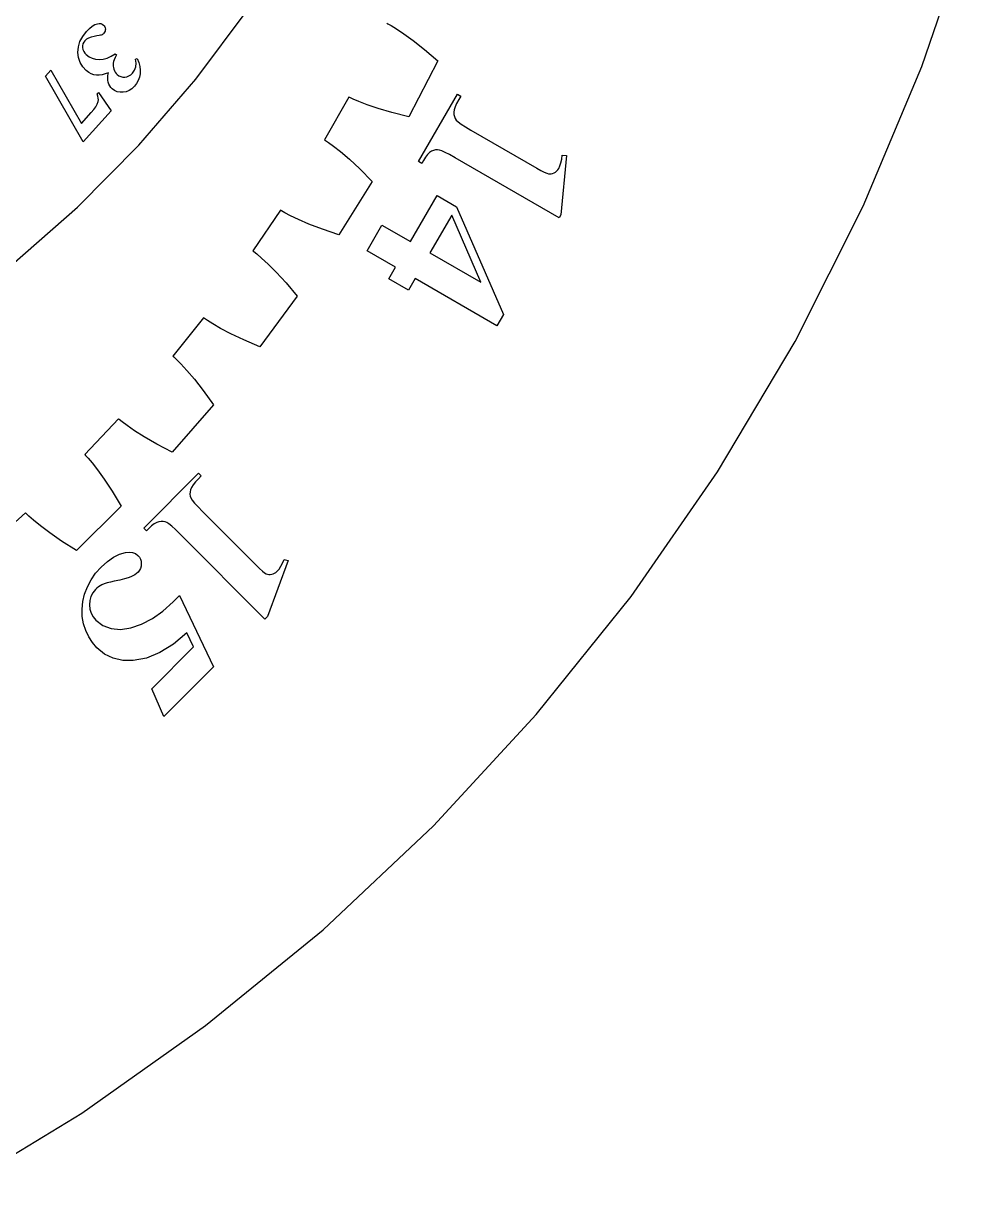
# Model space of a CAD drawing. Header units: metres. Extents: x -322 to 194, y -258 to 258.
# Drawn here: x 70.3 to 182.7, y -224.8 to -86.2 of the extents above; entities that cross this region are included whole.
import ezdxf

# ---------------------------------------------------------------- set-up
doc = ezdxf.new("R2010")
doc.units = ezdxf.units.M

msp = doc.modelspace()

# ---------------------------------------------------------------- linework, layer by layer
for p, q in [((176.932, -91.3266), (182.716, -74.2975)), ((90.7624, -92.8208), (96.9552, -84.5195)), ((77.3341, -87.7675), (77.7967, -87.1697)), ((77.7967, -87.1697), (78.1436, -86.8171)), ((78.1436, -86.8171), (78.475, -86.5471)), ((78.475, -86.5471), (78.7909, -86.3598)), ((78.7909, -86.3598), (79.0913, -86.255)), ((79.0913, -86.255), (79.292, -86.229)), ((79.292, -86.229), (79.4763, -86.2474)), ((79.4763, -86.2474), (79.6442, -86.31)), ((79.6442, -86.31), (79.7958, -86.417)), ((79.7958, -86.417), (79.8886, -86.5176)), ((79.9319, -87.2665), (79.8557, -87.3698)), ((79.8886, -86.5176), (79.9568, -86.6299)), ((79.9845, -87.152), (79.9319, -87.2665)), ((79.9568, -86.6299), (80.0002, -86.7539)), ((80.0135, -87.0264), (79.9845, -87.152)), ((80.0002, -86.7539), (80.0189, -86.8897)), ((80.0189, -86.8897), (80.0135, -87.0264)), ((113.432, -86.1945), (113.562, -86.2619)), ((113.562, -86.2619), (113.947, -86.4783)), ((113.947, -86.4783), (114.579, -86.8661)), ((114.579, -86.8661), (115.453, -87.4498)), ((76.8207, -89.0094), (77.0087, -88.3807)), ((77.0087, -88.3807), (77.3341, -87.7675)), ((77.3607, -88.6458), (77.3173, -88.858)), ((77.4475, -88.4511), (77.3607, -88.6458)), ((77.5777, -88.2737), (77.4475, -88.4511)), ((77.7775, -88.0965), (77.5777, -88.2737)), ((78.028, -87.9522), (77.7775, -88.0965)), ((78.3295, -87.8407), (78.028, -87.9522)), ((78.6817, -87.762), (78.3295, -87.8407)), ((79.0185, -87.7049), (78.6817, -87.762)), ((79.2735, -87.6584), (79.0185, -87.7049)), ((79.4468, -87.6223), (79.2735, -87.6584)), ((79.5383, -87.5967), (79.4468, -87.6223)), ((79.6262, -87.554), (79.5383, -87.5967)), ((79.7084, -87.502), (79.6262, -87.554)), ((79.7849, -87.4405), (79.7084, -87.502)), ((79.8557, -87.3698), (79.7849, -87.4405)), ((115.453, -87.4498), (116.564, -88.2566)), ((116.564, -88.2566), (117.907, -89.3171)), ((76.7699, -89.6536), (76.8207, -89.0094)), ((76.8452, -90.2783), (76.7699, -89.6536)), ((77.3173, -88.858), (77.3173, -89.0875)), ((77.3173, -89.0875), (77.3613, -89.3184)), ((77.3613, -89.3184), (77.45, -89.5349)), ((77.45, -89.5349), (77.5833, -89.737)), ((77.5833, -89.737), (77.7613, -89.9245)), ((77.7613, -89.9245), (78.0859, -90.1661)), ((80.6987, -90.1177), (81.1821, -89.8182)), ((81.3247, -89.9467), (81.1786, -90.258)), ((81.1821, -89.8182), (81.3247, -89.9467)), ((117.907, -89.3171), (119.481, -90.6663)), ((77.0351, -90.8472), (76.8452, -90.2783)), ((77.3398, -91.3602), (77.0351, -90.8472)), ((77.7592, -91.8173), (77.3398, -91.3602)), ((78.0859, -90.1661), (78.4488, -90.3408)), ((78.4488, -90.3408), (78.8502, -90.4486)), ((78.8502, -90.4486), (79.2899, -90.4895)), ((79.2899, -90.4895), (79.7525, -90.4534)), ((79.7525, -90.4534), (80.2222, -90.3295)), ((80.2222, -90.3295), (80.6987, -90.1177)), ((80.9445, -90.9338), (80.929, -91.0991)), ((80.929, -91.0991), (80.9368, -91.2727)), ((80.9368, -91.2727), (80.9681, -91.4546)), ((80.9885, -90.7516), (80.9445, -90.9338)), ((80.9681, -91.4546), (81.0229, -91.6449)), ((81.0666, -90.5263), (80.9885, -90.7516)), ((81.1786, -90.258), (81.0666, -90.5263)), ((83.4802, -91.7777), (83.623, -91.3819)), ((83.6064, -90.4509), (83.7936, -90.3611)), ((83.665, -90.9396), (83.6064, -90.4509)), ((83.623, -91.3819), (83.665, -90.9396)), ((83.7936, -90.3611), (83.9796, -90.8476)), ((83.9796, -90.8476), (84.099, -91.316)), ((84.099, -91.316), (84.152, -91.7664)), ((119.481, -90.6663), (116.05, -97.302)), ((169.974, -107.911), (176.932, -91.3266)), ((72.9276, -92.4818), (73.5606, -91.7787)), ((77.3884, -100.249), (72.9276, -92.4818)), ((73.5606, -91.7787), (77.1796, -98.0892)), ((78.0476, -92.0432), (77.7592, -91.8173)), ((78.3457, -92.2102), (78.0476, -92.0432)), ((78.6536, -92.3184), (78.3457, -92.2102)), ((78.9712, -92.3677), (78.6536, -92.3184)), ((79.3014, -92.3641), (78.9712, -92.3677)), ((79.6469, -92.3134), (79.3014, -92.3641)), ((80.0077, -92.2155), (79.6469, -92.3134)), ((80.3839, -92.0706), (80.0077, -92.2155)), ((80.3067, -92.6764), (80.3277, -92.3837)), ((80.3209, -92.9487), (80.3067, -92.6764)), ((80.3277, -92.3837), (80.3839, -92.0706)), ((81.0229, -91.6449), (81.0982, -91.8304)), ((81.0982, -91.8304), (81.1911, -91.9982)), ((81.1911, -91.9982), (81.3018, -92.1483)), ((81.3018, -92.1483), (81.4301, -92.2806)), ((81.4301, -92.2806), (81.6284, -92.4272)), ((81.6284, -92.4272), (81.8451, -92.5265)), ((81.8451, -92.5265), (82.0803, -92.5785)), ((82.0803, -92.5785), (82.3338, -92.5831)), ((82.3338, -92.5831), (82.5874, -92.5408)), ((82.5874, -92.5408), (82.8224, -92.4507)), ((82.8224, -92.4507), (83.0389, -92.3128)), ((83.0389, -92.3128), (83.2368, -92.1272)), ((83.2368, -92.1272), (83.4802, -91.7777)), ((84.0619, -92.6094), (83.926, -92.993)), ((84.0055, -100.67), (90.7624, -92.8208)), ((84.1384, -92.1989), (84.0619, -92.6094)), ((84.152, -91.7664), (84.1384, -92.1989)), ((80.3701, -93.2007), (80.3209, -92.9487)), ((80.4496, -93.4318), (80.3701, -93.2007)), ((80.5548, -93.6405), (80.4496, -93.4318)), ((80.6859, -93.8269), (80.5548, -93.6405)), ((80.8428, -93.991), (80.6859, -93.8269)), ((81.1182, -94.1917), (80.8428, -93.991)), ((81.4245, -94.3253), (81.1182, -94.1917)), ((82.8489, -94.1795), (82.5006, -94.3216)), ((83.1741, -93.9652), (82.8489, -94.1795)), ((83.476, -93.6788), (83.1741, -93.9652)), ((83.7307, -93.3494), (83.476, -93.6788)), ((83.926, -92.993), (83.7307, -93.3494)), ((79.0377, -94.5909), (79.1929, -94.4185)), ((79.129, -94.8408), (79.0377, -94.5909)), ((79.0535, -95.7852), (79.1593, -95.4944)), ((79.1797, -95.0747), (79.129, -94.8408)), ((79.1593, -95.4944), (79.1898, -95.2926)), ((79.1898, -95.2926), (79.1797, -95.0747)), ((79.1929, -94.4185), (80.6945, -96.5767)), ((81.7614, -94.392), (81.4245, -94.3253)), ((82.1291, -94.3916), (81.7614, -94.392)), ((82.5006, -94.3216), (82.1291, -94.3916)), ((108.904, -94.9509), (106.023, -100.019)), ((109.034, -95.0181), (108.904, -94.9509)), ((109.433, -95.207), (109.034, -95.0181)), ((110.115, -95.4987), (109.433, -95.207)), ((111.097, -95.8743), (110.115, -95.4987)), ((117.195, -102.605), (121.803, -94.6239)), ((121.959, -95.2507), (121.712, -95.7104)), ((121.803, -94.6239), (122.191, -94.848)), ((122.191, -94.848), (121.959, -95.2507)), ((77.1796, -98.0892), (78.3358, -96.8051)), ((80.6945, -96.5767), (77.3884, -100.249)), ((78.3358, -96.8051), (78.6418, -96.4406)), ((78.6418, -96.4406), (78.881, -96.1006)), ((78.881, -96.1006), (79.0535, -95.7852)), ((112.397, -96.3143), (111.097, -95.8743)), ((114.039, -96.7978), (112.397, -96.3143)), ((116.05, -97.302), (114.039, -96.7978)), ((121.424, -96.4682), (121.382, -96.7662)), ((121.382, -96.7662), (121.394, -97.0269)), ((121.394, -97.0269), (121.447, -97.2663)), ((121.534, -96.1162), (121.424, -96.4682)), ((121.712, -95.7104), (121.534, -96.1162)), ((121.447, -97.2663), (121.54, -97.4841)), ((121.54, -97.4841), (121.674, -97.6806)), ((121.674, -97.6806), (121.898, -97.8948)), ((121.898, -97.8948), (122.262, -98.1657)), ((122.262, -98.1657), (122.767, -98.4935)), ((122.767, -98.4935), (123.412, -98.8781)), ((123.412, -98.8781), (131.227, -103.39)), ((76.7176, -108.028), (84.0055, -100.67)), ((106.023, -100.019), (106.147, -100.097)), ((106.147, -100.097), (106.513, -100.343)), ((106.513, -100.343), (107.113, -100.78)), ((107.113, -100.78), (107.938, -101.431)), ((107.938, -101.431), (108.981, -102.323)), ((108.981, -102.323), (110.236, -103.487)), ((117.782, -102.485), (117.583, -102.829)), ((118.027, -102.097), (117.782, -102.485)), ((118.269, -101.784), (118.027, -102.097)), ((118.508, -101.547), (118.269, -101.784)), ((118.744, -101.386), (118.508, -101.547)), ((118.979, -101.285), (118.744, -101.386)), ((119.211, -101.227), (118.979, -101.285)), ((119.441, -101.212), (119.211, -101.227)), ((119.67, -101.241), (119.441, -101.212)), ((119.957, -101.335), (119.67, -101.241)), ((120.362, -101.518), (119.957, -101.335)), ((120.884, -101.789), (120.362, -101.518)), ((121.524, -102.148), (120.884, -101.789)), ((133.884, -109.284), (121.524, -102.148)), ((134.093, -102.756), (134.188, -102.334)), ((134.758, -101.882), (134.096, -108.916)), ((134.188, -102.334), (134.256, -101.856)), ((134.256, -101.856), (134.758, -101.882)), ((110.236, -103.487), (111.698, -104.957)), ((117.583, -102.829), (117.195, -102.605)), ((131.227, -103.39), (131.713, -103.662)), ((131.713, -103.662), (132.106, -103.864)), ((132.106, -103.864), (132.407, -103.997)), ((133.109, -104.017), (133.278, -103.948)), ((133.278, -103.948), (133.439, -103.855)), ((133.439, -103.855), (133.584, -103.737)), ((133.584, -103.737), (133.712, -103.596)), ((133.712, -103.596), (133.822, -103.431)), ((133.822, -103.431), (133.971, -103.122)), ((133.971, -103.122), (134.093, -102.756)), ((111.698, -104.957), (107.75, -111.299)), ((132.407, -103.997), (132.615, -104.059)), ((132.615, -104.059), (132.777, -104.072)), ((132.777, -104.072), (132.942, -104.058)), ((132.942, -104.058), (133.109, -104.017)), ((116.219, -112.105), (119.387, -106.618)), ((119.387, -106.618), (121.715, -107.962)), ((68.9341, -114.861), (76.7176, -108.028)), ((121.715, -107.962), (127.267, -120.744)), ((161.877, -123.969), (169.974, -107.911)), ((100.814, -108.388), (97.5387, -113.211)), ((100.938, -108.465), (100.814, -108.388)), ((101.321, -108.685), (100.938, -108.465)), ((101.978, -109.03), (101.321, -108.685)), ((102.926, -109.483), (101.978, -109.03)), ((104.187, -110.025), (102.926, -109.483)), ((121.125, -108.983), (118.547, -113.449)), ((124.577, -116.93), (121.125, -108.983)), ((134.096, -108.916), (133.884, -109.284)), ((105.786, -110.637), (104.187, -110.025)), ((107.75, -111.299), (105.786, -110.637)), ((111.078, -113.201), (112.838, -110.153)), ((112.838, -110.153), (116.219, -112.105)), ((97.5387, -113.211), (97.6565, -113.298)), ((97.6565, -113.298), (98.0022, -113.573)), ((98.0022, -113.573), (98.565, -114.056)), ((114.459, -115.153), (111.078, -113.201)), ((118.547, -113.449), (124.577, -116.93)), ((98.565, -114.056), (99.3354, -114.771)), ((99.3354, -114.771), (100.304, -115.743)), ((100.304, -115.743), (101.463, -117.003)), ((113.659, -116.539), (114.459, -115.153)), ((101.463, -117.003), (102.803, -118.585)), ((115.987, -117.883), (113.659, -116.539)), ((116.787, -116.497), (115.987, -117.883)), ((126.486, -122.097), (116.787, -116.497)), ((102.803, -118.585), (98.3646, -124.593)), ((91.6812, -121.14), (88.0334, -125.688)), ((91.7992, -121.227), (91.6812, -121.14)), ((92.1633, -121.477), (91.7992, -121.227)), ((92.7904, -121.873), (92.1633, -121.477)), ((93.6999, -122.399), (92.7904, -121.873)), ((127.267, -120.744), (126.486, -122.097)), ((94.9142, -123.039), (93.6999, -122.399)), ((96.4592, -123.777), (94.9142, -123.039)), ((98.3646, -124.593), (96.4592, -123.777)), ((152.679, -139.423), (161.877, -123.969)), ((88.0334, -125.688), (88.1439, -125.784)), ((88.1439, -125.784), (88.4667, -126.085)), ((88.4667, -126.085), (88.9893, -126.611)), ((88.9893, -126.611), (89.7005, -127.385)), ((89.7005, -127.385), (90.5891, -128.431)), ((90.5891, -128.431), (91.6443, -129.78)), ((91.6443, -129.78), (92.8546, -131.462)), ((92.8546, -131.462), (87.9524, -137.099)), ((81.5645, -133.126), (77.5669, -137.369)), ((81.6752, -133.222), (81.5645, -133.126)), ((82.0183, -133.5), (81.6752, -133.222)), ((82.6119, -133.944), (82.0183, -133.5)), ((83.4768, -134.541), (82.6119, -133.944)), ((84.6364, -135.276), (83.4768, -134.541)), ((86.1179, -136.134), (84.6364, -135.276)), ((87.9524, -137.099), (86.1179, -136.134)), ((77.5669, -137.369), (77.6694, -137.474)), ((77.6694, -137.474), (77.9672, -137.8)), ((77.9672, -137.8), (78.4464, -138.366)), ((78.4464, -138.366), (79.0938, -139.194)), ((79.0938, -139.194), (79.8965, -140.308)), ((84.5757, -146.116), (91.0924, -139.6)), ((91.4092, -139.916), (91.0804, -140.245)), ((91.0924, -139.6), (91.4092, -139.916)), ((142.426, -154.199), (152.679, -139.423)), ((79.8965, -140.308), (80.8412, -141.735)), ((90.2481, -141.283), (90.1307, -141.56)), ((90.4456, -140.971), (90.2481, -141.283)), ((90.723, -140.625), (90.4456, -140.971)), ((91.0804, -140.245), (90.723, -140.625)), ((80.8412, -141.735), (81.914, -143.509)), ((90.0752, -141.815), (90.0643, -142.06)), ((90.0643, -142.06), (90.0978, -142.294)), ((90.1307, -141.56), (90.0752, -141.815)), ((90.0978, -142.294), (90.176, -142.519)), ((90.176, -142.519), (90.3368, -142.783)), ((81.914, -143.509), (76.5795, -148.738)), ((90.3368, -142.783), (90.6186, -143.139)), ((90.6186, -143.139), (91.0213, -143.587)), ((91.0213, -143.587), (91.5449, -144.125)), ((91.5449, -144.125), (97.9258, -150.506)), ((70.5275, -144.27), (66.2053, -148.183)), ((70.6302, -144.375), (70.5275, -144.27)), ((70.9501, -144.679), (70.6302, -144.375)), ((71.5066, -145.169), (70.9501, -144.679)), ((72.3212, -145.833), (71.5066, -145.169)), ((86.1173, -145.434), (85.825, -145.601)), ((86.3873, -145.34), (86.1173, -145.434)), ((86.6396, -145.303), (86.3873, -145.34)), ((86.8791, -145.307), (86.6396, -145.303)), ((87.1056, -145.352), (86.8791, -145.307)), ((87.3193, -145.439), (87.1056, -145.352)), ((87.5721, -145.605), (87.3193, -145.439)), ((73.4188, -146.658), (72.3212, -145.833)), ((74.8274, -147.631), (73.4188, -146.658)), ((84.8925, -146.433), (84.5757, -146.116)), ((85.1732, -146.152), (84.8925, -146.433)), ((85.5103, -145.84), (85.1732, -146.152)), ((85.825, -145.601), (85.5103, -145.84)), ((87.9157, -145.886), (87.5721, -145.605)), ((88.3499, -146.283), (87.9157, -145.886)), ((88.8749, -146.795), (88.3499, -146.283)), ((98.9667, -156.887), (88.8749, -146.795)), ((76.5795, -148.738), (74.8274, -147.631)), ((80.2573, -150.053), (80.9882, -149.536)), ((80.9882, -149.536), (81.7026, -149.177)), ((81.7026, -149.177), (82.4006, -148.977)), ((82.4006, -148.977), (82.8566, -148.94)), ((82.8566, -148.94), (83.2557, -148.986)), ((83.2557, -148.986), (83.598, -149.117)), ((83.598, -149.117), (83.8834, -149.332)), ((83.8834, -149.332), (84.0568, -149.542)), ((84.0568, -149.542), (84.1817, -149.778)), ((78.8622, -151.455), (79.51, -150.73)), ((79.51, -150.73), (80.2573, -150.053)), ((84.1933, -150.873), (84.0724, -151.107)), ((84.1817, -149.778), (84.258, -150.039)), ((84.2644, -150.612), (84.1933, -150.873)), ((84.258, -150.039), (84.2858, -150.325)), ((84.2858, -150.325), (84.2644, -150.612)), ((97.9258, -150.506), (98.3247, -150.895)), ((98.3247, -150.895), (98.6522, -151.192)), ((101.727, -149.963), (99.2672, -156.586)), ((100.422, -151.217), (100.646, -150.957)), ((100.646, -150.957), (100.858, -150.635)), ((100.858, -150.635), (101.059, -150.252)), ((101.059, -150.252), (101.249, -149.808)), ((101.249, -149.808), (101.727, -149.963)), ((77.8864, -153.056), (78.321, -152.231)), ((78.321, -152.231), (78.8622, -151.455)), ((81.0571, -152.404), (80.6189, -152.502)), ((81.7362, -152.265), (81.0571, -152.404)), ((82.2933, -152.133), (81.7362, -152.265)), ((82.7286, -152.01), (82.2933, -152.133)), ((83.042, -151.894), (82.7286, -152.01)), ((83.285, -151.774), (83.042, -151.894)), ((83.5094, -151.638), (83.285, -151.774)), ((83.715, -151.485), (83.5094, -151.638)), ((83.9018, -151.316), (83.715, -151.485)), ((84.0724, -151.107), (83.9018, -151.316)), ((98.6522, -151.192), (98.9084, -151.397)), ((98.9084, -151.397), (99.0933, -151.511)), ((99.0933, -151.511), (99.2467, -151.566)), ((99.2467, -151.566), (99.4093, -151.595)), ((99.4093, -151.595), (99.5812, -151.599)), ((99.5812, -151.599), (99.7622, -151.576)), ((99.7622, -151.576), (99.9427, -151.527)), ((99.9427, -151.527), (100.113, -151.451)), ((100.113, -151.451), (100.273, -151.348)), ((100.273, -151.348), (100.422, -151.217)), ((77.5584, -153.93), (77.8864, -153.056)), ((78.5233, -153.775), (78.2934, -154.208)), ((78.8488, -153.382), (78.5233, -153.775)), ((79.0284, -153.216), (78.8488, -153.382)), ((79.2119, -153.071), (79.0284, -153.216)), ((79.3996, -152.95), (79.2119, -153.071)), ((79.5913, -152.85), (79.3996, -152.95)), ((79.886, -152.725), (79.5913, -152.85)), ((80.2286, -152.608), (79.886, -152.725)), ((80.6189, -152.502), (80.2286, -152.608)), ((77.2543, -155.708), (77.3448, -154.824)), ((77.3448, -154.824), (77.5584, -153.93)), ((78.1591, -154.681), (78.1205, -155.193)), ((78.1205, -155.193), (78.176, -155.707)), ((78.2934, -154.208), (78.1591, -154.681)), ((86.8519, -155.956), (88.0886, -154.841)), ((88.0886, -154.841), (88.3956, -154.529)), ((88.3956, -154.529), (88.8219, -154.089)), ((88.8219, -154.089), (92.8495, -162.552)), ((131.166, -168.222), (142.426, -154.199)), ((77.2868, -156.582), (77.2543, -155.708)), ((77.4424, -157.446), (77.2868, -156.582)), ((78.176, -155.707), (78.324, -156.182)), ((78.324, -156.182), (78.5645, -156.619)), ((78.5645, -156.619), (78.8976, -157.017)), ((85.5989, -156.843), (86.8519, -155.956)), ((99.2672, -156.586), (98.9667, -156.887)), ((77.7023, -158.267), (77.4424, -157.446)), ((78.8976, -157.017), (79.7412, -157.659)), ((79.7412, -157.659), (80.7135, -158.026)), ((81.8144, -158.119), (83.0441, -157.936)), ((83.0441, -157.936), (84.3296, -157.503)), ((84.3296, -157.503), (85.5989, -156.843)), ((78.0486, -159.015), (77.7023, -158.267)), ((78.4812, -159.688), (78.0486, -159.015)), ((80.7135, -158.026), (81.8144, -158.119)), ((89.7093, -158.542), (88.0888, -159.881)), ((90.497, -160.198), (89.7093, -158.542)), ((79.0002, -160.287), (78.4812, -159.688)), ((79.9287, -161.042), (79.0002, -160.287)), ((85.5183, -165.176), (90.497, -160.198)), ((88.0888, -159.881), (86.4849, -160.875)), ((80.9594, -161.55), (79.9287, -161.042)), ((82.0921, -161.812), (80.9594, -161.55)), ((83.3269, -161.828), (82.0921, -161.812)), ((84.8976, -161.524), (83.3269, -161.828)), ((86.4849, -160.875), (84.8976, -161.524)), ((92.8495, -162.552), (86.9664, -168.435)), ((86.9664, -168.435), (85.5183, -165.176)), ((118.956, -181.427), (131.166, -168.222)), ((105.855, -193.747), (118.956, -181.427)), ((91.9261, -205.124), (105.855, -193.747)), ((77.2375, -215.501), (91.9261, -205.124)), ((61.8609, -224.828), (77.2375, -215.501))]:
    msp.add_line(p, q)

doc.saveas('drawing.dxf')
